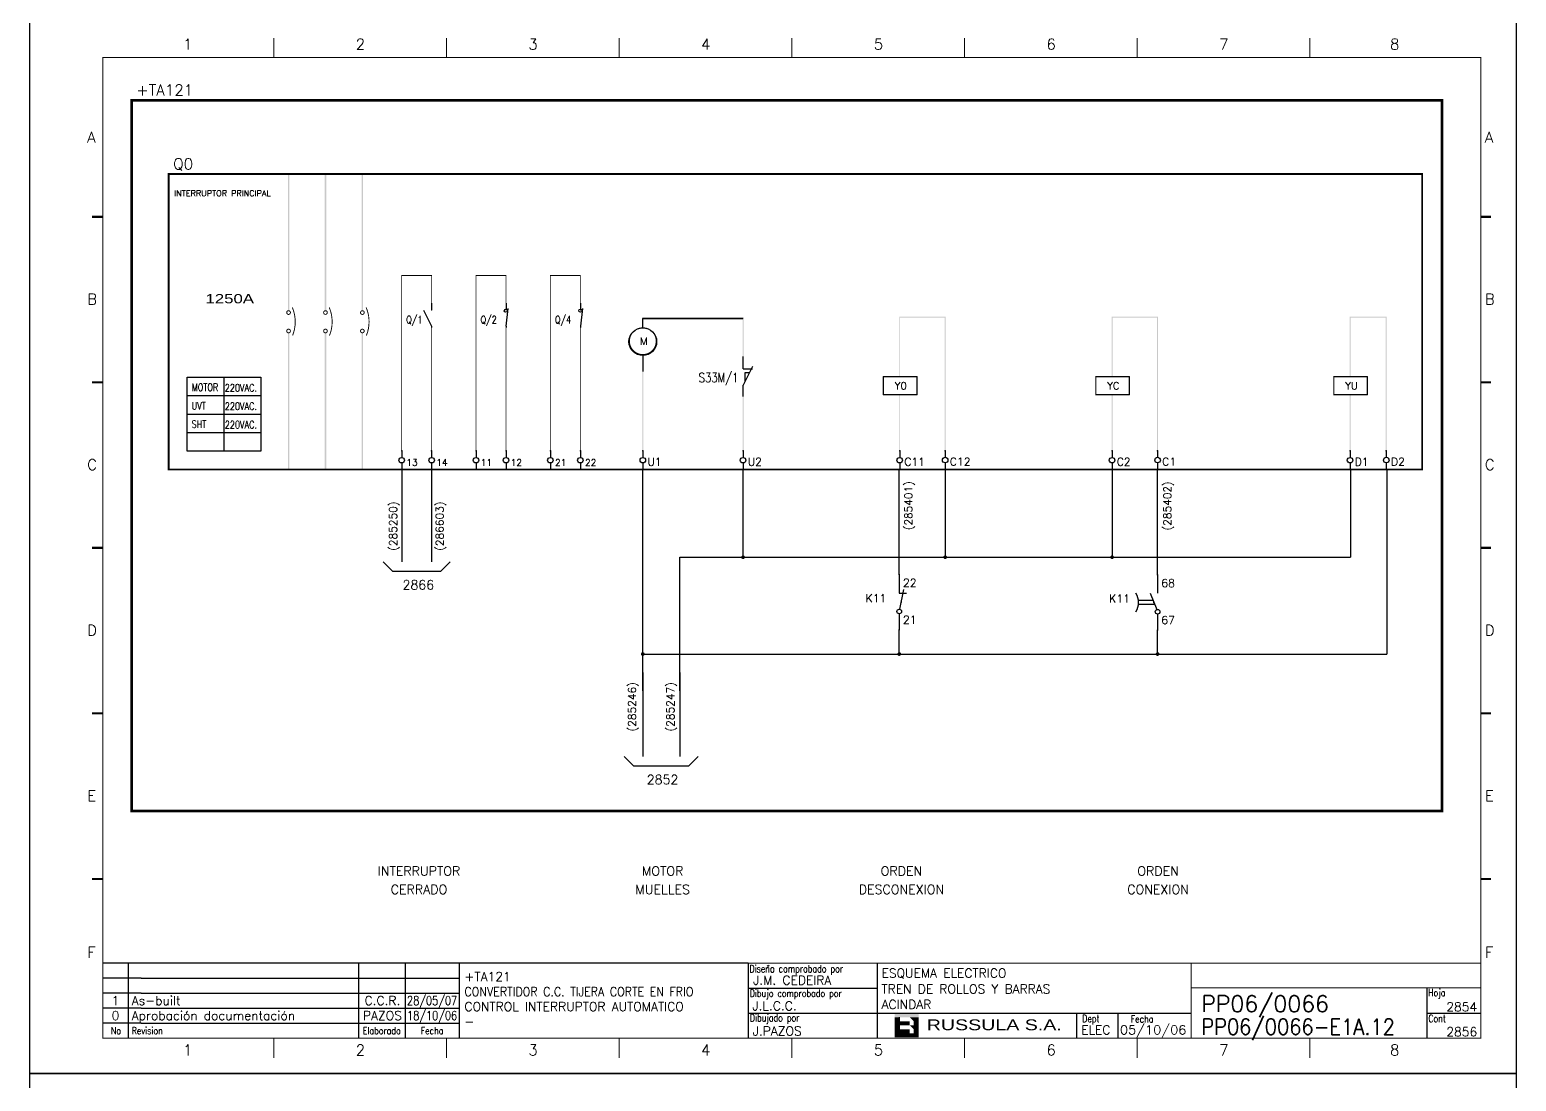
# Model space of a CAD drawing. Extents: x 3 to 423, y -4757 to 292.
# Drawn here: x 2.6 to 422.6, y -601.4 to -304.4 of the extents above; entities that cross this region are included whole.
import ezdxf
from ezdxf.enums import TextEntityAlignment as Align

# ---------------------------------------------------------------- set-up
doc = ezdxf.new("R2010")
doc.units = 0
doc.header["$LTSCALE"] = 10
doc.header["$MEASUREMENT"] = 0
doc.linetypes.add('DASHDOT', pattern=[1, 0.5, -0.25, 0, -0.25])
doc.layers.get('0').update_dxf_attribs({"linetype": 'CONTINUOUS'})
for name, color, linetype in [('1', 7, 'CONTINUOUS'), ('10', 5, 'CONTINUOUS'), ('102', 7, 'CONTINUOUS'), ('2', 7, 'CONTINUOUS'), ('25', 3, 'CONTINUOUS'), ('8', 1, 'CONTINUOUS'), ('9', 6, 'CONTINUOUS'), ('DIBUJO', 7, 'CONTINUOUS'), ('NODE', 7, 'CONTINUOUS')]:
    doc.layers.add(name, color=color, linetype=linetype)
doc.styles.add('HELV', font='HELVBLD.SHX', dxfattribs={"width": 1.2})
doc.styles.add('HELVETICA', font='HELV.SHX')
doc.styles.add('LABEL', font='SIMPLEX', dxfattribs={"width": 0.8, "height": 4})
doc.styles.add('ROMAND', font='ROMAND.SHX', dxfattribs={"width": 0.7})
doc.styles.add('ROMANS', font='romans')
doc.styles.get("Standard").update_dxf_attribs({"font": 'simplex'})

# ---------------------------------------------------------------- blocks, each defined once
blk = doc.blocks.new('newcajec')
at = {"layer": '1'}
for p, q in [((179.4, 20.85), (0.13, 20.85)), ((7, 20.85), (7, 0)), ((71, 20.85), (71, 0)), ((84, 20.85), (84, 0.09)), ((99, 20.85), (99, 0)), ((215.2, 20.8), (215.2, 0)), ((10.6, 16.64), (0, 16.64)), ((10.6, 16.64), (99, 16.64)), ((184.64, 20.18), (184.81, 20.01)), ((184.81, 20.01), (185.18, 20.25)), ((10.6, 12.48), (0, 12.48)), ((10.6, 12.48), (99, 12.48)), ((179.4, 13.87), (215.2, 13.87)), ((368, 14.06), (368, 0)), ((10.6, 8.32), (0, 8.32)), ((10.6, 8.32), (99, 8.32)), ((10.6, 4.16), (0, 4.16)), ((10.6, 4.16), (99, 4.16)), ((179.4, 6.93), (267.63, 6.93)), ((267.63, 6.93), (302.5, 6.93)), ((270.63, 6.91), (270.63, 0)), ((282.07, 6.93), (282.07, 0)), ((368, 6.93), (383, 6.93))]:
    blk.add_line(p, q, dxfattribs=at)
for points in [[(47.5, 272.5, 0.3, 0.3, 0), (47.5, 277.91, 0.3, 0.3, 0)], [(95.5, 272.5, 0.3, 0.3, 0), (95.5, 277.91, 0.3, 0.3, 0)], [(143.5, 272.5, 0.3, 0.3, 0), (143.5, 277.91, 0.3, 0.3, 0)], [(191.5, 272.5, 0.3, 0.3, 0), (191.5, 277.91, 0.3, 0.3, 0)], [(239.5, 272.5, 0.3, 0.3, 0), (239.5, 277.91, 0.3, 0.3, 0)], [(287.5, 272.5, 0.3, 0.3, 0), (287.5, 277.91, 0.3, 0.3, 0)], [(335.5, 272.5, 0.3, 0.3, 0), (335.5, 277.91, 0.3, 0.3, 0)], [(-2.99, 228.23, 0.6, 0.6, 0), (-0.18, 228.23, 0.6, 0.6, 0)], [(383.01, 228.23, 0.6, 0.6, 0), (385.82, 228.23, 0.6, 0.6, 0)], [(-2.99, 182.23, 0.6, 0.6, 0), (-0.18, 182.23, 0.6, 0.6, 0)], [(383.01, 182.23, 0.6, 0.6, 0), (385.82, 182.23, 0.6, 0.6, 0)], [(-2.99, 136.23, 0.6, 0.6, 0), (-0.18, 136.23, 0.6, 0.6, 0)], [(383.01, 136.23, 0.6, 0.6, 0), (385.82, 136.23, 0.6, 0.6, 0)], [(-2.99, 90.23, 0.6, 0.6, 0), (-0.18, 90.23, 0.6, 0.6, 0)], [(383.01, 90.23, 0.6, 0.6, 0), (385.82, 90.23, 0.6, 0.6, 0)], [(-2.99, 44.23, 0.6, 0.6, 0), (-0.18, 44.23, 0.6, 0.6, 0)], [(383.01, 44.23, 0.6, 0.6, 0), (385.82, 44.23, 0.6, 0.6, 0)], [(383, 20.8, 0.3, 0.3, 0), (179.4, 20.8, 0.3, 0.3, 0), (179.4, 0, 0.3, 0.3, 0)], [(302.5, 20.8, 0.3, 0.3, 0), (302.5, 0, 0.3, 0.3, 0)], [(302.5, 14, 0.3, 0.3, 0), (383, 14, 0.3, 0.3, 0)], [(47.5, -5.5, 0.3, 0.3, 0), (47.5, -0.09, 0.3, 0.3, 0)], [(95.5, -5.5, 0.3, 0.3, 0), (95.5, -0.09, 0.3, 0.3, 0)], [(143.5, -5.5, 0.3, 0.3, 0), (143.5, -0.09, 0.3, 0.3, 0)], [(191.5, -5.5, 0.3, 0.3, 0), (191.5, -0.09, 0.3, 0.3, 0)], [(239.5, -5.5, 0.3, 0.3, 0), (239.5, -0.09, 0.3, 0.3, 0)], [(287.5, -5.5, 0.3, 0.3, 0), (287.5, -0.09, 0.3, 0.3, 0)], [(335.5, -5.5, 0.3, 0.3, 0), (335.5, -0.09, 0.3, 0.3, 0)]]:
    blk.add_lwpolyline(points, format="xyseb", dxfattribs=at)
at = {"layer": '1', "const_width": 0.3}
blk.add_lwpolyline([(0, 0), (0, 272.5), (383, 272.5), (383, 0)], close=True, dxfattribs=at)
at = {"layer": '2', "color": 14}
for p, q in [((221.42, 4.69), (221.42, 5.81)), ((221.42, 2.47), (221.42, 3.58))]:
    blk.add_line(p, q, dxfattribs=at)
for points in [[(220.05, 5.81), (220.05, 6.92), (226.74, 5.81), (226.74, 6.92)], [(221.42, 2.47), (220.05, 2.47), (221.42, 5.81), (220.05, 5.81)], [(221.42, 4.69), (224.25, 4.69), (221.42, 3.58), (224.25, 3.58)], [(224.25, 5.81), (225.37, 5.81), (225.37, 4.69)], [(225.37, 5.81), (226.74, 5.81), (225.37, 1.35), (226.74, 1.35)], [(224.25, 0.24), (224.25, 2.47), (220.05, 0.24), (220.05, 2.47)], [(224.25, 3.58), (225.37, 3.58), (225.37, 2.47)], [(226.74, 1.35), (226.74, 0.24), (224.25, 1.35), (224.25, 0.24)]]:
    blk.add_solid(points, dxfattribs=at)
at = {"layer": '1', "style": 'ROMANS'}
for s, p in [('1', (22.29, 274.68)), ('2', (70.29, 274.68)), ('3', (118.29, 274.68)), ('4', (166.29, 274.68)), ('5', (214.29, 274.68)), ('6', (262.29, 274.68)), ('7', (310.29, 274.68)), ('8', (357.79, 274.68)), ('A', (-4.37, 248.84)), ('A', (384.13, 248.84)), ('B', (-4.37, 203.84)), ('B', (384.13, 203.84)), ('C', (-4.37, 157.84)), ('C', (384.13, 157.84)), ('D', (-4.37, 111.84)), ('D', (384.13, 111.84)), ('E', (-4.37, 65.84)), ('E', (384.13, 65.84)), ('F', (-4.37, 22.34)), ('F', (384.13, 22.34)), ('1', (22.29, -4.82)), ('2', (70.29, -4.82)), ('3', (118.29, -4.82)), ('4', (166.29, -4.82)), ('5', (214.29, -4.82)), ('6', (262.29, -4.82)), ('7', (310.29, -4.82)), ('8', (357.79, -4.82))]:
    blk.add_text(s, height=3, dxfattribs=at).set_placement(p)
at = {"layer": '1', "style": 'LABEL', "width": 0.8}
for s, p in [('Diseno comprobado por', (179.73, 18.27)), ('Dibujo comprobado por', (179.81, 11.47)), ('Hoja', (368.38, 11.66)), ('Dibujado por', (179.83, 4.64)), ('Fecha', (285.71, 4.3)), ('Cont', (368.43, 4.46)), ('No', (2.23, 1.05)), ('Revision', (8, 1.05))]:
    blk.add_text(s, height=2, dxfattribs=at).set_placement(p)
for s, p in [('Dept', (274.61, 4.44)), ('Elaborado', (77.5, 1.05)), ('Fecha', (91.5, 1.05))]:
    blk.add_text(s, height=2, dxfattribs=at).set_placement(p, align=Align.CENTER)
at = {"layer": '10', "style": 'ROMANS'}
for tag, p in [('REV41', (3.5, 18.74)), ('REV43', (77.7, 18.74)), ('REV31', (3.5, 14.58)), ('REV33', (77.7, 14.58)), ('REV21', (3.5, 10.42)), ('REV23', (77.7, 10.42)), ('REV11', (3.5, 6.27)), ('REV13', (77.7, 6.27))]:
    blk.add_attdef(tag, text='', height=2.5, dxfattribs=at).set_placement(p, align=Align.MIDDLE)
for tag, p, height in [('REV42', (8, 17.49), 2.5), ('SHEETNAME1', (100.5, 15.83), 2.5), ('DESIGNCHECK', (180.74, 14.83), 2.5), ('DOCUMENTTYPE', (216.43, 16.8), 2.5), ('NOTA', (305.32, 15.8), 3), ('REV32', (8, 13.33), 2.5), ('SHEETNAME2', (100.5, 11.67), 2.5), ('OBJECT', (216.43, 12.4), 2.5), ('REV22', (8, 9.17), 2.5), ('SHEETNAME3', (100.5, 7.51), 2.5), ('DRAWINGCHECK', (180.53, 7.71), 2.5), ('CUSTOMER', (216.43, 8.08), 2.5), ('ORDER', (305.32, 7.3), 4.5), ('REV12', (8, 5.01), 2.5), ('SHEETNAME4', (100.5, 3.35), 2.5), ('DOCUMENT_ID', (305.32, 0.93), 4.4), ('USER', (180.63, 0.71), 2.5), ('DEPARTMENT', (271.93, 1.05), 2.5)]:
    blk.add_attdef(tag, p, '', height=height, dxfattribs=at)
for tag, width, p, p2 in [('REV44', 1.221199, (84.53, 17.49), (98.48, 17.49)), ('REV34', 1.221199, (84.53, 13.33), (98.48, 13.33)), ('REV24', 1.221199, (84.53, 9.17), (98.48, 9.17)), ('REV14', 1.221199, (84.53, 5.01), (98.48, 5.01)), ('CREATED2', 7.039915, (282.71, 1.05), (301.14, 1.05))]:
    blk.add_attdef(tag, text='', height=2.5, dxfattribs=dict(at, width=width)).set_placement(p, p2, align=Align.FIT)
for tag, p in [('SHEET', (382, 7.43)), ('NEXTSHEET', (382, 0.5))]:
    blk.add_attdef(tag, text='', height=2.5, dxfattribs=at).set_placement(p, align=Align.RIGHT)
at = {"layer": 'DIBUJO', "color": 14, "style": 'HELVETICA', "width": 1.3}
blk.add_text('RUSSULA S.A.', height=3, dxfattribs=at).set_placement((229, 2.19))
blk = doc.blocks.new('NOD', base_point=(237.5, 170))
at = {"layer": 'NODE'}
blk.add_point((237.5, 170), dxfattribs=at)
blk = doc.blocks.new('$$PLD12C')
for p, q in [((0, 2.5), (0, 0.75)), ((0, -0.75), (0, -2.5))]:
    blk.add_line(p, q)
at = {"layer": '2'}
blk.add_circle((0, 0), 0.75, dxfattribs=at)
for p in [(0, 2.5), (0, -2.5)]:
    blk.add_blockref('NOD', p, dxfattribs=at)
at = {"layer": '8'}
blk.add_attdef('*A', (1.25, -1.5), '', height=2.15, dxfattribs=at)
at = {"layer": '9'}
blk.add_attdef('ID', text='', height=2.15, dxfattribs=at).set_placement((-1.25, -1.5), align=Align.RIGHT)
blk = doc.blocks.new('$070203S')
at = {"layer": '102'}
for p, q in [((0, 0), (0, -5)), ((0.13, -9.39), (1.25, -4)), ((0, -5), (2, -5)), ((0, -10.62), (0, -15))]:
    blk.add_line(p, q, dxfattribs=at)
blk.add_circle((0, -10), 0.625, dxfattribs=at)
blk.add_point((0.52, -7.5), dxfattribs=at)
at = {"layer": '2'}
for p in [(0, 0), (0, -15)]:
    blk.add_blockref('NOD', p, dxfattribs=at)
at = {"layer": '8'}
for tag, p in [('1A', (1, -3.32)), ('2A', (1, -13.32))]:
    blk.add_attdef(tag, p, '', height=2.15, dxfattribs=at)
at = {"layer": '9'}
blk.add_attdef('ID', text='', height=2.15, dxfattribs=at).set_placement((-3.5, -7.5), align=Align.RIGHT)
blk = doc.blocks.new('$070202S')
at = {"layer": '102'}
for p, q in [((0, 0), (0, -5)), ((-2, -5), (-0.23, -9.42)), ((0, -10.62), (0, -15))]:
    blk.add_line(p, q, dxfattribs=at)
blk.add_circle((0, -10), 0.625, dxfattribs=at)
blk.add_point((-1, -7.5), dxfattribs=at)
at = {"layer": '2'}
for p in [(0, 0), (0, -15)]:
    blk.add_blockref('NOD', p, dxfattribs=at)
at = {"layer": '8'}
for tag, p in [('1A', (1, -3.32)), ('2A', (1, -13.32))]:
    blk.add_attdef(tag, p, '', height=2.15, dxfattribs=at)
at = {"layer": '9'}
blk.add_attdef('ID', text='', height=2.15, dxfattribs=at).set_placement((-3.5, -7.5), align=Align.RIGHT)

msp = doc.modelspace()

# ---------------------------------------------------------------- linework, layer by layer
for p, q in [((261.28, -428.58), (261.28, -453.41)), ((308.44, -428.62), (308.44, -453.41))]:
    msp.add_line(p, q)
at = {"const_width": 0.521}
for points in [[(261.02, -453.41, 1), (261.54, -453.41, 1)], [(308.18, -453.41, 1), (308.7, -453.41, 1)], [(248.04, -480.76, 1), (248.56, -480.76, 1)], [(321.03, -480.76, 1), (321.56, -480.76, 1)]]:
    msp.add_lwpolyline(points, format="xyb", close=True, dxfattribs=at)
for centre in [(137.17, -383.77), (158.21, -383.77)]:
    msp.add_circle(centre, 0.468)
at = {"layer": '2'}
for p, q in [((175.85, -388.6), (175.85, -385.99)), ((175.85, -385.99), (204.15, -385.99)), ((175.85, -396.42), (175.85, -400.99)), ((243.86, -402.33), (253.25, -402.33)), ((243.86, -407.54), (243.86, -402.33)), ((253.25, -402.33), (253.25, -407.54)), ((303.88, -402.33), (313.27, -402.33)), ((313.27, -402.33), (313.27, -407.54)), ((371.12, -402.33), (380.51, -402.33)), ((380.51, -402.33), (380.51, -407.54)), ((253.25, -407.54), (243.86, -407.54)), ((313.27, -407.54), (303.88, -407.54)), ((380.51, -407.54), (371.12, -407.54)), ((320.04, -465.67), (315.88, -465.67)), ((320.46, -466.72), (315.88, -466.72))]:
    msp.add_line(p, q, dxfattribs=at)
at = {"layer": '2', "color": 7}
for p, q in [((47.09, -402.55), (67.94, -402.55)), ((47.09, -423.41), (47.09, -402.55)), ((57.51, -402.55), (57.51, -423.41)), ((67.94, -402.55), (67.94, -423.41)), ((47.09, -407.76), (67.94, -407.76)), ((47.09, -412.98), (67.94, -412.98)), ((47.09, -418.19), (67.94, -418.19)), ((67.94, -423.41), (47.09, -423.41)), ((107.72, -428.62), (107.72, -454.69)), ((116.19, -428.62), (116.19, -454.69)), ((175.85, -491.19), (175.85, -428.62)), ((204.18, -453.41), (204.18, -428.62)), ((248.3, -458.31), (248.3, -428.62)), ((321.29, -458.37), (321.29, -428.69)), ((375.81, -428.63), (375.81, -453.41)), ((386.04, -428.59), (386.04, -480.76)), ((186.27, -491.19), (186.27, -453.41)), ((186.27, -453.41), (204.18, -453.41)), ((204.18, -453.41), (349.59, -453.41)), ((349.59, -453.41), (375.81, -453.41)), ((102.5, -454.69), (105.11, -457.3)), ((105.11, -457.3), (118.8, -457.3)), ((118.8, -457.3), (121.4, -454.69)), ((248.3, -480.76), (248.3, -473.95)), ((321.29, -480.76), (321.29, -474.02)), ((175.85, -480.76), (295.1, -480.76)), ((295.1, -480.76), (349.59, -480.76)), ((349.59, -480.76), (386.04, -480.76)), ((175.85, -485.98), (175.85, -509.69)), ((186.27, -485.98), (186.27, -509.69)), ((170.63, -509.69), (173.24, -512.3)), ((173.24, -512.3), (188.88, -512.3)), ((188.88, -512.3), (191.49, -509.69))]:
    msp.add_line(p, q, dxfattribs=at)
at = {"layer": '2', "color": 3, "linetype": 'DASHDOT'}
for points, const_width in [([(31.44, -324.34), (401.65, -324.34), (401.65, -525.08), (31.44, -525.08), (31.44, -324.34)], 0.73), ([(41.87, -345.19), (396.05, -345.19), (396.05, -428.62), (41.87, -428.62), (41.87, -345.19)], 0.521)]:
    msp.add_lwpolyline(points, dxfattribs=dict(at, const_width=const_width))
at = {"layer": '2', "const_width": 0.261}
for points in [[(116.19, -383.78), (116.19, -373.87), (107.72, -373.87), (107.72, -423.41)], [(137.2, -383.78), (137.2, -373.87), (128.73, -373.87), (128.73, -423.41)], [(158.2, -383.78), (158.2, -373.87), (149.73, -373.87), (149.73, -423.41)], [(175.85, -388.73), (175.85, -385.86), (204.15, -385.86), (204.15, -385.99)], [(116.19, -388.41), (116.19, -423.41)], [(137.2, -388.41), (137.2, -423.41)], [(158.2, -388.41), (158.2, -423.41)], [(175.85, -400.99), (175.85, -396.29)], [(243.86, -402.33), (253.25, -402.33), (253.25, -407.54), (243.86, -407.54), (243.86, -402.33)], [(303.88, -402.33), (313.27, -402.33), (313.27, -407.54), (303.88, -407.54), (303.88, -402.33)], [(371.12, -402.33), (380.51, -402.33), (380.51, -407.54), (371.12, -407.54), (371.12, -402.33)]]:
    msp.add_lwpolyline(points, dxfattribs=at)
for points in [[(75.24, -384.3, 1), (76.29, -384.3, 1)], [(85.67, -384.3, 1), (86.71, -384.3, 1)], [(96.1, -384.3, 1), (97.14, -384.3, 1)], [(75.24, -389.51, 1), (76.29, -389.51, 1)], [(85.67, -389.51, 1), (86.71, -389.51, 1)], [(96.1, -389.51, 1), (97.14, -389.51, 1)], [(172.07, -392.38, 1), (179.63, -392.38, 1)]]:
    msp.add_lwpolyline(points, format="xyb", close=True, dxfattribs=at)
at = {"layer": '2', "const_width": 0.256}
for points in [[(76.9, -390.79, 0.096109), (77.65, -386.91, 0.10084), (76.82, -382.85, 1)], [(87.33, -390.79, 0.096109), (88.08, -386.91, 0.10084), (87.25, -382.85, 1)], [(97.75, -390.79, 0.096109), (98.51, -386.91, 0.10084), (97.68, -382.85, 1)]]:
    msp.add_lwpolyline(points, format="xyb", dxfattribs=at)
at = {"layer": '2', "color": 7, "const_width": 0.521}
for points in [[(203.92, -453.41, 1), (204.44, -453.41, 1)], [(175.59, -480.76, 1), (176.11, -480.76, 1)]]:
    msp.add_lwpolyline(points, format="xyb", close=True, dxfattribs=at)
at = {"layer": '2'}
msp.add_circle((175.85, -392.51), 3.91, dxfattribs=at)
msp.add_arc((310.99, -466.19), 4.92, 327.9946, 32.0054, dxfattribs=at)
for points in [[(75.56, -383.78), (75.97, -383.78), (75.56, -345.19), (75.97, -345.19)], [(85.98, -383.78), (86.4, -383.78), (85.98, -345.19), (86.4, -345.19)], [(96.41, -383.78), (96.83, -383.78), (96.41, -345.19), (96.83, -345.19)], [(75.97, -390.04), (75.56, -390.04), (75.97, -428.62), (75.56, -428.62)], [(86.4, -390.04), (85.98, -390.04), (86.4, -428.62), (85.98, -428.62)], [(96.83, -390.04), (96.41, -390.04), (96.83, -428.62), (96.41, -428.62)], [(175.98, -399.36), (175.72, -399.36), (175.98, -423.41), (175.72, -423.41)], [(107.85, -423.42), (107.59, -423.42), (107.85, -425.24), (107.59, -425.24)], [(116.32, -423.42), (116.06, -423.42), (116.32, -425.24), (116.06, -425.24)], [(128.86, -423.42), (128.59, -423.42), (128.86, -425.24), (128.59, -425.24)], [(137.33, -423.42), (137.07, -423.42), (137.33, -425.24), (137.07, -425.24)], [(149.86, -423.42), (149.6, -423.42), (149.86, -425.24), (149.6, -425.24)], [(158.33, -423.42), (158.07, -423.42), (158.33, -425.24), (158.07, -425.24)], [(175.98, -423.42), (175.72, -423.42), (175.98, -425.24), (175.72, -425.24)], [(204.31, -423.42), (204.05, -423.42), (204.31, -425.24), (204.05, -425.24)], [(248.56, -423.42), (248.3, -423.42), (248.56, -425.24), (248.3, -425.24)], [(261.41, -423.37), (261.15, -423.37), (261.41, -425.2), (261.15, -425.2)], [(308.57, -423.42), (308.31, -423.42), (308.57, -425.24), (308.31, -425.24)], [(321.43, -423.37), (321.16, -423.37), (321.43, -425.2), (321.16, -425.2)], [(375.81, -423.42), (375.55, -423.42), (375.81, -425.24), (375.55, -425.24)], [(386.04, -423.37), (385.78, -423.37), (386.04, -425.2), (385.78, -425.2)], [(107.85, -426.78), (107.59, -426.78), (107.85, -428.62), (107.59, -428.62)], [(116.32, -426.78), (116.06, -426.78), (116.32, -428.62), (116.06, -428.62)], [(175.98, -426.78), (175.72, -426.78), (175.98, -428.62), (175.72, -428.62)], [(204.31, -426.78), (204.05, -426.78), (204.31, -428.62), (204.05, -428.62)], [(248.56, -426.78), (248.3, -426.78), (248.56, -428.62), (248.3, -428.62)], [(261.41, -426.73), (261.15, -426.73), (261.41, -428.58), (261.15, -428.58)], [(308.57, -426.78), (308.31, -426.78), (308.57, -428.62), (308.31, -428.62)], [(321.43, -426.73), (321.16, -426.73), (321.43, -428.58), (321.16, -428.58)], [(375.81, -426.79), (375.55, -426.79), (375.81, -428.63), (375.55, -428.63)], [(386.04, -426.75), (385.78, -426.75), (386.04, -428.59), (385.78, -428.59)]]:
    msp.add_trace(points, dxfattribs=at)
at = {"layer": '2', "color": 0}
for points in [[(204.31, -385.73), (204.05, -385.73), (204.31, -400.2), (204.05, -400.2)], [(248.56, -385.46), (248.3, -385.46), (248.56, -402.33), (248.3, -402.33)], [(248.43, -385.46), (248.43, -385.73), (261.41, -385.46), (261.41, -385.73)], [(261.41, -385.46), (261.15, -385.46), (261.41, -423.36), (261.15, -423.36)], [(308.57, -385.46), (308.31, -385.46), (308.57, -402.33), (308.31, -402.33)], [(308.45, -385.46), (308.45, -385.73), (321.43, -385.46), (321.43, -385.73)], [(321.43, -385.46), (321.16, -385.46), (321.43, -423.36), (321.16, -423.36)], [(375.81, -385.46), (375.55, -385.46), (375.81, -402.33), (375.55, -402.33)], [(375.69, -385.46), (375.69, -385.73), (386.04, -385.46), (386.04, -385.73)], [(386.04, -385.46), (385.78, -385.46), (386.04, -423.36), (385.78, -423.36)], [(204.31, -404.83), (204.05, -404.83), (204.31, -423.41), (204.05, -423.41)], [(248.56, -407.54), (248.3, -407.54), (248.56, -423.41), (248.3, -423.41)], [(308.57, -407.54), (308.31, -407.54), (308.57, -423.41), (308.31, -423.41)], [(375.81, -407.54), (375.55, -407.54), (375.81, -423.41), (375.55, -423.41)]]:
    msp.add_trace(points, dxfattribs=at)
at = {"layer": '25', "color": 0, "linetype": 'Continuous'}
for p, q in [((116.19, -381.66), (116.19, -383.62)), ((137.2, -381.66), (137.2, -383.62)), ((158.2, -381.66), (158.2, -383.62)), ((113.91, -383.62), (116.19, -388.18)), ((137.76, -383.12), (137.17, -388.19)), ((158.79, -383.12), (158.21, -388.19)), ((116.19, -388.18), (116.19, -388.51)), ((137.2, -388.18), (137.2, -388.51)), ((158.2, -388.18), (158.2, -388.51)), ((204.19, -400.22), (204.19, -396.74)), ((206.8, -399.57), (204.19, -404.78)), ((204.19, -400.22), (206.8, -400.22)), ((204.19, -408.04), (204.19, -404.78))]:
    msp.add_line(p, q, dxfattribs=at)
at = {"layer": '25', "color": 0}
for p, q in [((205.92, -401.33), (204.72, -401.33)), ((204.72, -401.33), (204.72, -403.74))]:
    msp.add_line(p, q, dxfattribs=at)
at = {"layer": 'DIBUJO'}
for points in [[(2.63, -302.25), (422.63, -302.25), (422.63, -599.25), (2.63, -599.25), (2.63, -302.25)], [(2.63, -599.25), (422.63, -599.25), (422.63, -896.25), (2.63, -896.25), (2.63, -599.25)]]:
    msp.add_lwpolyline(points, dxfattribs=at)

# ---------------------------------------------------------------- block references
at = {"layer": '2', "color": 7}
ref = msp.add_blockref('newcajec', (23.31, -589.23), dxfattribs=dict(at, xscale=1.016442892079945, yscale=1.016442892079945, zscale=1.016442892079945))
ref.add_attrib('REV24', '28/05/07', dxfattribs={"layer": '10', "height": 2.541, "style": 'ROMANS', "width": 0.728168}).set_placement((109.23, -579.9), (123.41, -579.9), align=Align.FIT)
ref.add_attrib('SHEETNAME3', 'CONTROL INTERRUPTOR AUTOMATICO', (125.46, -581.6), dxfattribs={"layer": '10', "height": 2.5411, "style": 'ROMANS'})
ref.add_attrib('SHEETNAME2', 'CONVERTIDOR C.C. TIJERA CORTE EN FRIO', (125.46, -577.37), dxfattribs={"layer": '10', "height": 2.5411, "style": 'ROMANS', "width": 0.9})
ref.add_attrib('SHEETNAME1', '+TA121', (125.46, -573.14), dxfattribs={"layer": '10', "height": 2.541, "style": 'ROMANS'})
ref.add_attrib('USER', 'J.PAZOS', (206.91, -588.51), dxfattribs={"layer": '10', "height": 2.541, "style": 'ROMANS'})
ref.add_attrib('DRAWINGCHECK', 'J.L.C.C.', (206.81, -581.39), dxfattribs={"layer": '10', "height": 2.541, "style": 'ROMANS'})
ref.add_attrib('DESIGNCHECK', 'J.M. CEDEIRA', (207.02, -574.15), dxfattribs={"layer": '10', "height": 2.5411, "style": 'ROMANS'})
ref.add_attrib('REV22', 'As-built', (31.44, -579.9), dxfattribs={"layer": '10', "height": 2.541, "style": 'ROMANS'})
ref.add_attrib('REV12', 'Aprobación documentación', (31.44, -584.13), dxfattribs={"layer": '10', "height": 2.5411, "style": 'ROMANS'})
ref.add_attrib('REV21', '1', dxfattribs={"layer": '10', "height": 2.54, "style": 'ROMANS'}).set_placement((26.87, -578.63), align=Align.MIDDLE)
ref.add_attrib('REV11', '0', dxfattribs={"layer": '10', "height": 2.54, "style": 'ROMANS'}).set_placement((26.87, -582.86), align=Align.MIDDLE)
ref.add_attrib('SHEETNAME4', '-', (125.46, -585.83), dxfattribs={"layer": '10', "height": 2.54, "style": 'ROMANS'})
ref.add_attrib('REV14', '18/10/06', dxfattribs={"layer": '10', "height": 2.541, "style": 'ROMANS', "width": 0.728168}).set_placement((109.23, -584.13), (123.41, -584.13), align=Align.FIT)
ref.add_attrib('REV23', 'C.C.R.', dxfattribs={"layer": '10', "height": 2.541, "style": 'ROMANS'}).set_placement((102.29, -578.63), align=Align.MIDDLE)
ref.add_attrib('REV13', 'PAZOS', dxfattribs={"layer": '10', "height": 2.541, "style": 'ROMANS'}).set_placement((102.29, -582.86), align=Align.MIDDLE)
ref.add_attrib('DOCUMENT_ID', 'PP06/0066-E1A.12', (333.65, -588.28), dxfattribs={"layer": '10', "height": 4.4723, "style": 'ROMANS', "width": 0.9})
ref.add_attrib('ORDER', 'PP06/0066', (333.65, -581.81), dxfattribs={"layer": '10', "height": 4.574, "style": 'ROMANS'})
ref.add_attrib('CUSTOMER', 'ACINDAR', (243.3, -581.01), dxfattribs={"layer": '10', "height": 2.541, "style": 'ROMANS'})
ref.add_attrib('OBJECT', 'TREN DE ROLLOS Y BARRAS', (243.3, -576.62), dxfattribs={"layer": '10', "height": 2.5411, "style": 'ROMANS'})
ref.add_attrib('DOCUMENTTYPE', 'ESQUEMA ELECTRICO', (243.3, -572.15), dxfattribs={"layer": '10', "height": 2.5411, "style": 'ROMANS'})
ref.add_attrib('CREATED2', '05/10/06', dxfattribs={"layer": '10', "height": 2.541, "style": 'ROMANS', "width": 0.961976}).set_placement((310.67, -588.17), (329.41, -588.17), align=Align.FIT)
ref.add_attrib('DEPARTMENT', 'ELEC', (299.71, -588.17), dxfattribs={"layer": '10', "height": 2.541, "style": 'ROMANS'})
ref.add_attrib('NEXTSHEET', '2856', dxfattribs={"layer": '10', "height": 2.541, "style": 'ROMANS'}).set_placement((411.59, -588.72), align=Align.RIGHT)
ref.add_attrib('SHEET', '2854', dxfattribs={"layer": '10', "height": 2.541, "style": 'ROMANS'}).set_placement((411.59, -581.67), align=Align.RIGHT)
ref = msp.add_blockref('$$PLD12C', (107.72, -426.01), dxfattribs=dict(at, xscale=1.042826399999947, yscale=1.042826399999947, zscale=1.042826399999947))
ref.add_attrib('*A', '13', (109.02, -427.58), dxfattribs={"layer": '8', "height": 1.877})
ref = msp.add_blockref('$$PLD12C', (116.19, -426.01), dxfattribs=dict(at, xscale=1.042826399999947, yscale=1.042826399999947, zscale=1.042826399999947))
ref.add_attrib('*A', '14', (117.49, -427.58), dxfattribs={"layer": '8', "height": 1.877})
ref = msp.add_blockref('$$PLD12C', (128.73, -426.01), dxfattribs=dict(at, xscale=1.042826399999947, yscale=1.042826399999947, zscale=1.042826399999947))
ref.add_attrib('*A', '11', (130.03, -427.58), dxfattribs={"layer": '8', "height": 1.877})
ref = msp.add_blockref('$$PLD12C', (137.2, -426.01), dxfattribs=dict(at, xscale=1.042826399999947, yscale=1.042826399999947, zscale=1.042826399999947))
ref.add_attrib('*A', '12', (138.5, -427.58), dxfattribs={"layer": '8', "height": 1.877})
ref = msp.add_blockref('$$PLD12C', (149.73, -426.01), dxfattribs=dict(at, xscale=1.042826399999947, yscale=1.042826399999947, zscale=1.042826399999947))
ref.add_attrib('*A', '21', (151.04, -427.58), dxfattribs={"layer": '8', "height": 1.877})
ref = msp.add_blockref('$$PLD12C', (158.2, -426.01), dxfattribs=dict(at, xscale=1.042826399999947, yscale=1.042826399999947, zscale=1.042826399999947))
ref.add_attrib('*A', '22', (159.51, -427.58), dxfattribs={"layer": '8', "height": 1.877})
at = {"layer": '2', "color": 7, "xscale": 1.042826399999947, "yscale": 1.042826399999947, "zscale": 1.042826399999947}
for name, p, values in [('$$PLD12C', (175.85, -426.01), {'*A': 'U1'}), ('$$PLD12C', (204.18, -426.01), {'*A': 'U2'}), ('$$PLD12C', (248.43, -426.01), {'*A': 'C11'}), ('$$PLD12C', (261.28, -425.97), {'*A': 'C12'}), ('$$PLD12C', (308.44, -426.01), {'*A': 'C2'}), ('$$PLD12C', (321.29, -425.97), {'*A': 'C1'}), ('$$PLD12C', (375.68, -426.01), {'*A': 'D1'}), ('$$PLD12C', (385.91, -425.97), {'*A': 'D2'}), ('$070203S', (248.3, -458.31), {'ID': 'K11', '1A': '22', '2A': '21'})]:
    msp.add_blockref(name, p, dxfattribs=at).add_auto_attribs(values)
at = {"layer": '2', "color": 7}
ref = msp.add_blockref('$070202S', (321.29, -458.37), dxfattribs=dict(at, xscale=1.042826399999947, yscale=1.042826399999947, zscale=1.042826399999947))
ref.add_attrib('ID', 'K11', dxfattribs={"layer": '9', "height": 2.242}).set_placement((313.47, -466.19), align=Align.RIGHT)
ref.add_attrib('1A', '68', (322.34, -461.84), dxfattribs={"layer": '8', "height": 2.242})
ref.add_attrib('2A', '67', (322.34, -472.27), dxfattribs={"layer": '8', "height": 2.242})

# ---------------------------------------------------------------- texts
at = {"layer": '2', "color": 6}
for s, p in [('+TA121', (32.75, -323.03)), ('Q0', (43.18, -343.89))]:
    msp.add_text(s, height=3.128, dxfattribs=at).set_placement(p)
at = {"layer": '2', "style": 'ROMAND'}
msp.add_text('INTERRUPTOR PRINCIPAL', height=1.6685, dxfattribs=at).set_placement((43.43, -351.45))
at = {"layer": '2', "color": 7}
for s, height, style, width, p in [('1250A', 2.607, 'HELV', 1.3, (52.3, -381.69)), ('MOTOR', 2.086, 'ROMANS', 0.8, (48.39, -406.46)), ('220VAC.', 2.086, 'ROMANS', 0.8, (57.76, -406.58)), ('UVT', 2.086, 'ROMANS', 0.8, (48.39, -411.67)), ('220VAC.', 2.086, 'ROMANS', 0.8, (57.76, -411.8)), ('SHT', 2.086, 'ROMANS', 0.8, (48.39, -416.89)), ('220VAC.', 2.086, 'ROMANS', 0.8, (57.76, -417.01))]:
    msp.add_text(s, height=height, dxfattribs=dict(at, style=style, width=width)).set_placement(p)
at = {"layer": '2'}
for s, height, p in [('M', 2.09, (175.06, -393.43)), ('Y0', 2.086, (247.04, -406.04)), ('YC', 2.086, (307.05, -406.04)), ('YU', 2.086, (374.29, -406.04))]:
    msp.add_text(s, height=height, dxfattribs=at).set_placement(p)
at = {"layer": '2', "color": 6}
for s, p in [('(285401)', (252, -445.8)), ('(285402)', (325.13, -445.87)), ('(285250)', (106.41, -451.58)), ('(286603)', (119.56, -451.58)), ('(285246)', (173.92, -502.6)), ('(285247)', (184.76, -502.6))]:
    msp.add_text(s, height=2.19, rotation=90, dxfattribs=at).set_placement(p)
at = {"layer": '2', "color": 1, "style": 'ROMANS'}
for s, p in [('2866', (112.43, -462.51)), ('2852', (181.43, -517.52))]:
    msp.add_text(s, height=2.607, dxfattribs=at).set_placement(p, align=Align.CENTER)
at = {"layer": '2', "color": 7, "style": 'ROMANS'}
for s, height, p in [('INTERRUPTOR', 2.6071, (112.61, -543.33)), ('MOTOR', 2.607, (181.46, -543.33)), ('ORDEN', 2.607, (248.93, -543.33)), ('ORDEN', 2.607, (321.43, -543.33)), ('CERRADO', 2.607, (112.61, -548.55)), ('MUELLES', 2.607, (181.46, -548.55)), ('DESCONEXION', 2.6071, (248.93, -548.55)), ('CONEXION', 2.607, (321.43, -548.55))]:
    msp.add_text(s, height=height, dxfattribs=at).set_placement(p, align=Align.CENTER)
at = {"layer": '25', "color": 0, "width": 0.8}
for s, height, p in [('Q/1', 2.086, (113.58, -387.36)), ('Q/2', 2.086, (134.59, -387.36)), ('Q/4', 2.086, (155.6, -387.36)), ('S33M/1', 2.607, (202.89, -403.96))]:
    msp.add_text(s, height=height, dxfattribs=at).set_placement(p, align=Align.RIGHT)

doc.saveas('drawing.dxf')
